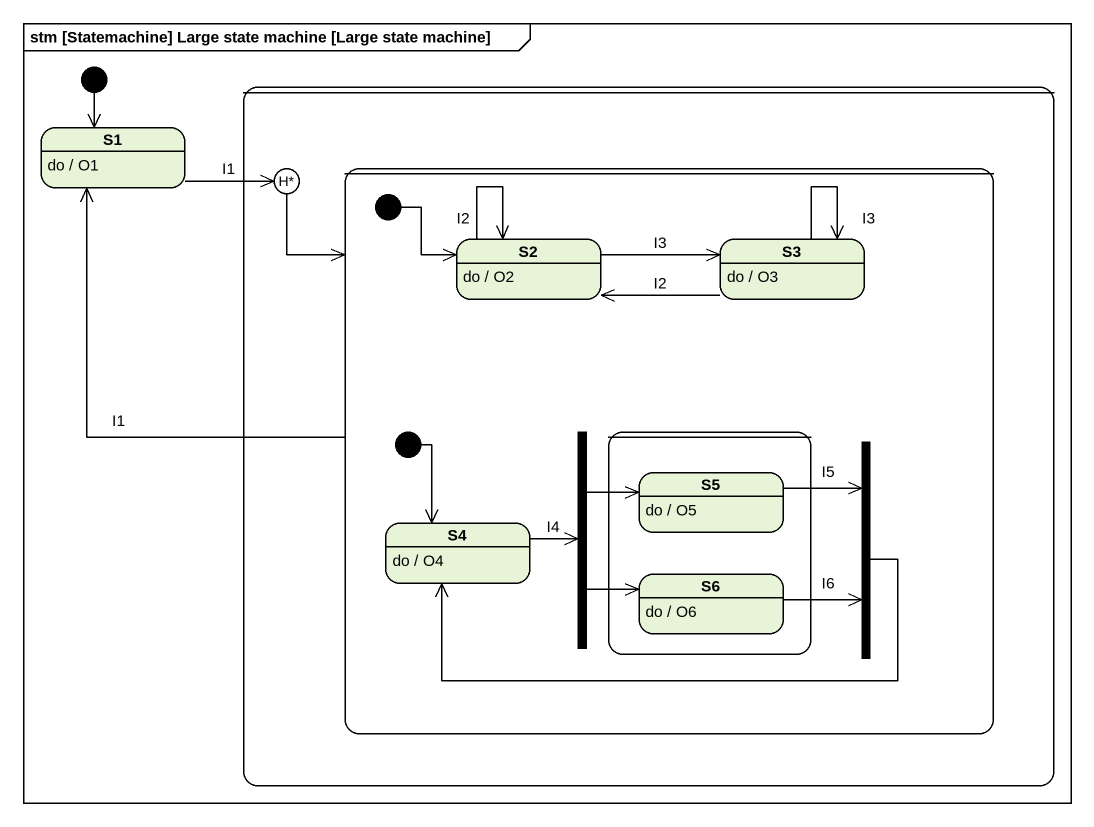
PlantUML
@startuml
mainframe stm [Statemachine] Large state machine [Large state machine]
hide empty description
state " " as state1 {
  state deephistory1 <<history*>>
  state " " as state2 {
    state initial2 <<start>>
    state S2
    S2 : do / O2
    state S3
    S3 : do / O3
    state initial3 <<start>>
    state fork1 <<fork>>
    state " " as state3 {
      state S5
      S5 : do / O5
      state S6
      S6 : do / O6
    }
    state fork2 <<join>>
    state S4
    S4 : do / O4
  }
}
state S1
S1 : do / O1
[*] --> S1
S1 -right-> deephistory1 : I1
deephistory1 --> state2
state2 -left-> S1 : I1
initial2 -right-> S2
S2 --> S2 : I2
S2 -right-> S3 : I3
S3 -left-> S2 : I2
S3 --> S3 : I3
initial3 --> S4
fork1 -right-> S5
fork1 -right-> S6
S5 -right-> fork2 : I5
fork2 -left-> S4
S4 -right-> fork1 : I4
S6 -right-> fork2 : I6
@enduml
